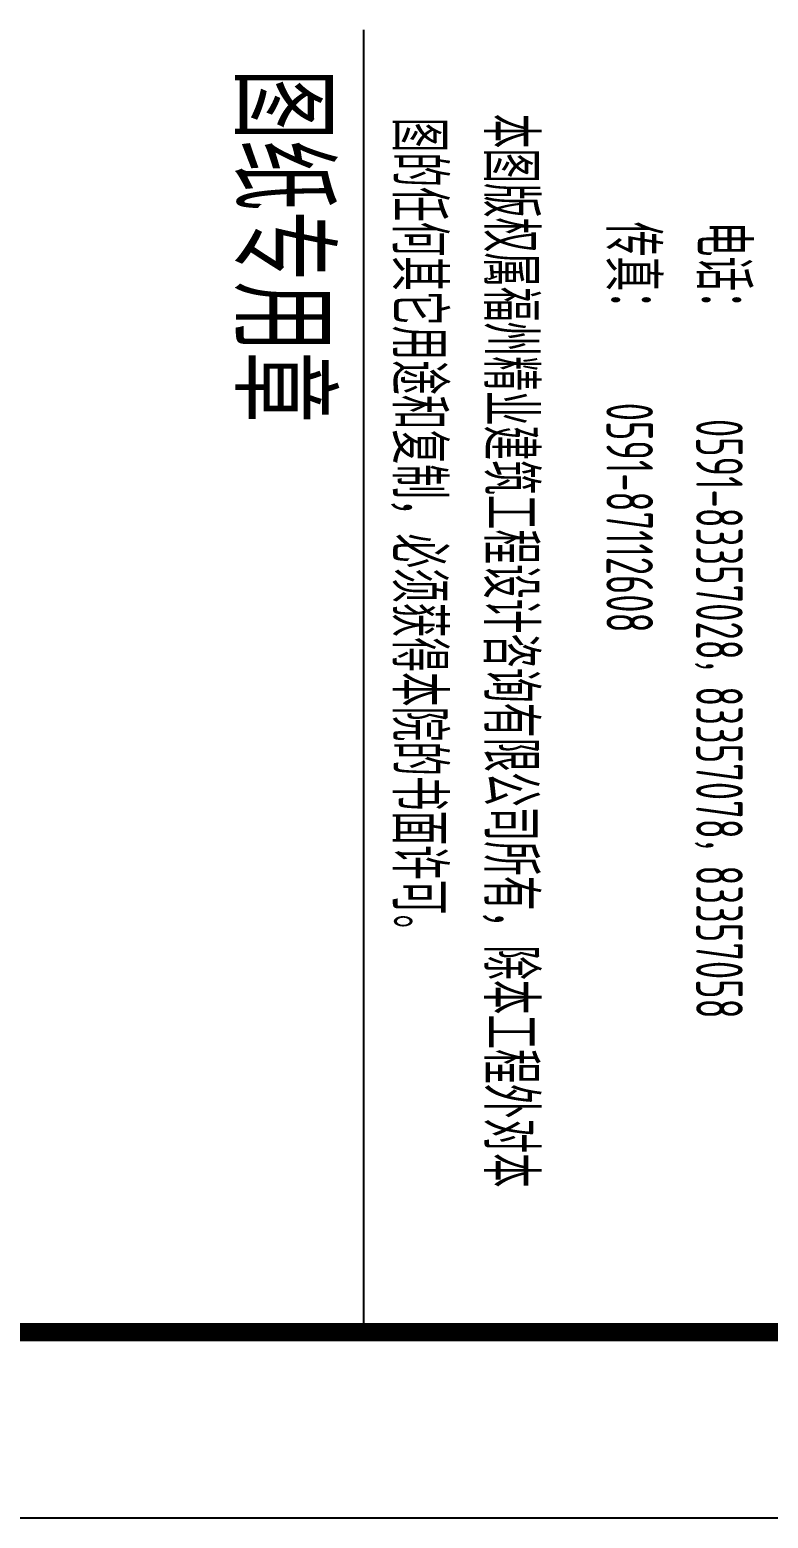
# Model space of a CAD drawing. Extents: x -144902 to 588294, y -160863 to 65494.
# Drawn here: x 222759 to 226728, y -84945 to -76945 of the extents above; entities that cross this region are included whole.
import ezdxf
from ezdxf.enums import TextEntityAlignment as Align

# ---------------------------------------------------------------- set-up
doc = ezdxf.new("R2010")
doc.units = 0
doc.header["$LTSCALE"] = 100
for name, color, linetype in [('1508', 2, 'CONTINUOUS'), ('PUB_TITLE', 4, 'CONTINUOUS'), ('tk', 7, 'CONTINUOUS'), ('tk图框', 7, 'CONTINUOUS')]:
    doc.layers.add(name, color=color, linetype=linetype)
doc.styles.add('HZTXT2', font='tssdeng.shx', dxfattribs={"width": 0.7, "bigfont": 'tssdchn.shx'})
doc.styles.add('TK', font='tssdeng.shx', dxfattribs={"width": 0.7, "bigfont": 'tssdchn.shx'})

# ---------------------------------------------------------------- blocks, each defined once
blk = doc.blocks.new('A$C00BC0004')
at = {"layer": 'tk图框', "color": 2, "style": 'TK'}
for s, height, width, p in [('电话：', 280, 0.7, (-5688.6, -3523.1)), ('0591-83357028，83357078，83357058', 250, 0.6, (-3296.7, -3559)), ('传真：', 280, 0.7, (-5688.6, -4008.6)), ('0591-87112608', 250, 0.6, (-4377.6, -4037.2))]:
    blk.add_text(s, height=height, dxfattribs=dict(at, width=width)).set_placement(p, align=Align.MIDDLE)
at = {"layer": 'tk图框', "color": 2, "style": 'HZTXT2', "width": 0.7}
for s, p in [('本图版权属福州精业建筑工程设计咨询有限公司所有，除本工程外对本', (-6548.7, -4819.7)), ('图的任何其它用途和复制，必须获得本院的书面许可。', (-6527.3, -5311.9))]:
    blk.add_text(s, height=280, dxfattribs=at).set_placement(p)
blk = doc.blocks.new('A1tk')
at = {"layer": 'PUB_TITLE'}
blk.add_line((76100, 52931.8), (83100, 52931.8), dxfattribs=at)
at = {"layer": 'tk', "color": 5}
blk.add_lwpolyline([(0, 0), (0, 59400), (84100, 59400), (84100, 0)], close=True, dxfattribs=at)
at = {"layer": 'tk', "const_width": 100}
blk.add_lwpolyline([(2500, 1000), (83100, 1000), (83100, 58400), (2500, 58400)], close=True, dxfattribs=at)
at = {"layer": 'tk图框'}
blk.add_blockref('A$C00BC0004', (83100, 58400), dxfattribs=at)
at = {"layer": 'PUB_TITLE', "style": 'HZTXT2', "width": 0.8}
blk.add_text('图纸专用章', height=500, dxfattribs=at).set_placement((77261.9, 52520.6), align=Align.MIDDLE)

msp = doc.modelspace()

# ---------------------------------------------------------------- block references
at = {"layer": '1508', "rotation": 270}
msp.add_blockref('A1tk', (171621.217, -844.592), dxfattribs=at)

doc.saveas('drawing.dxf')
